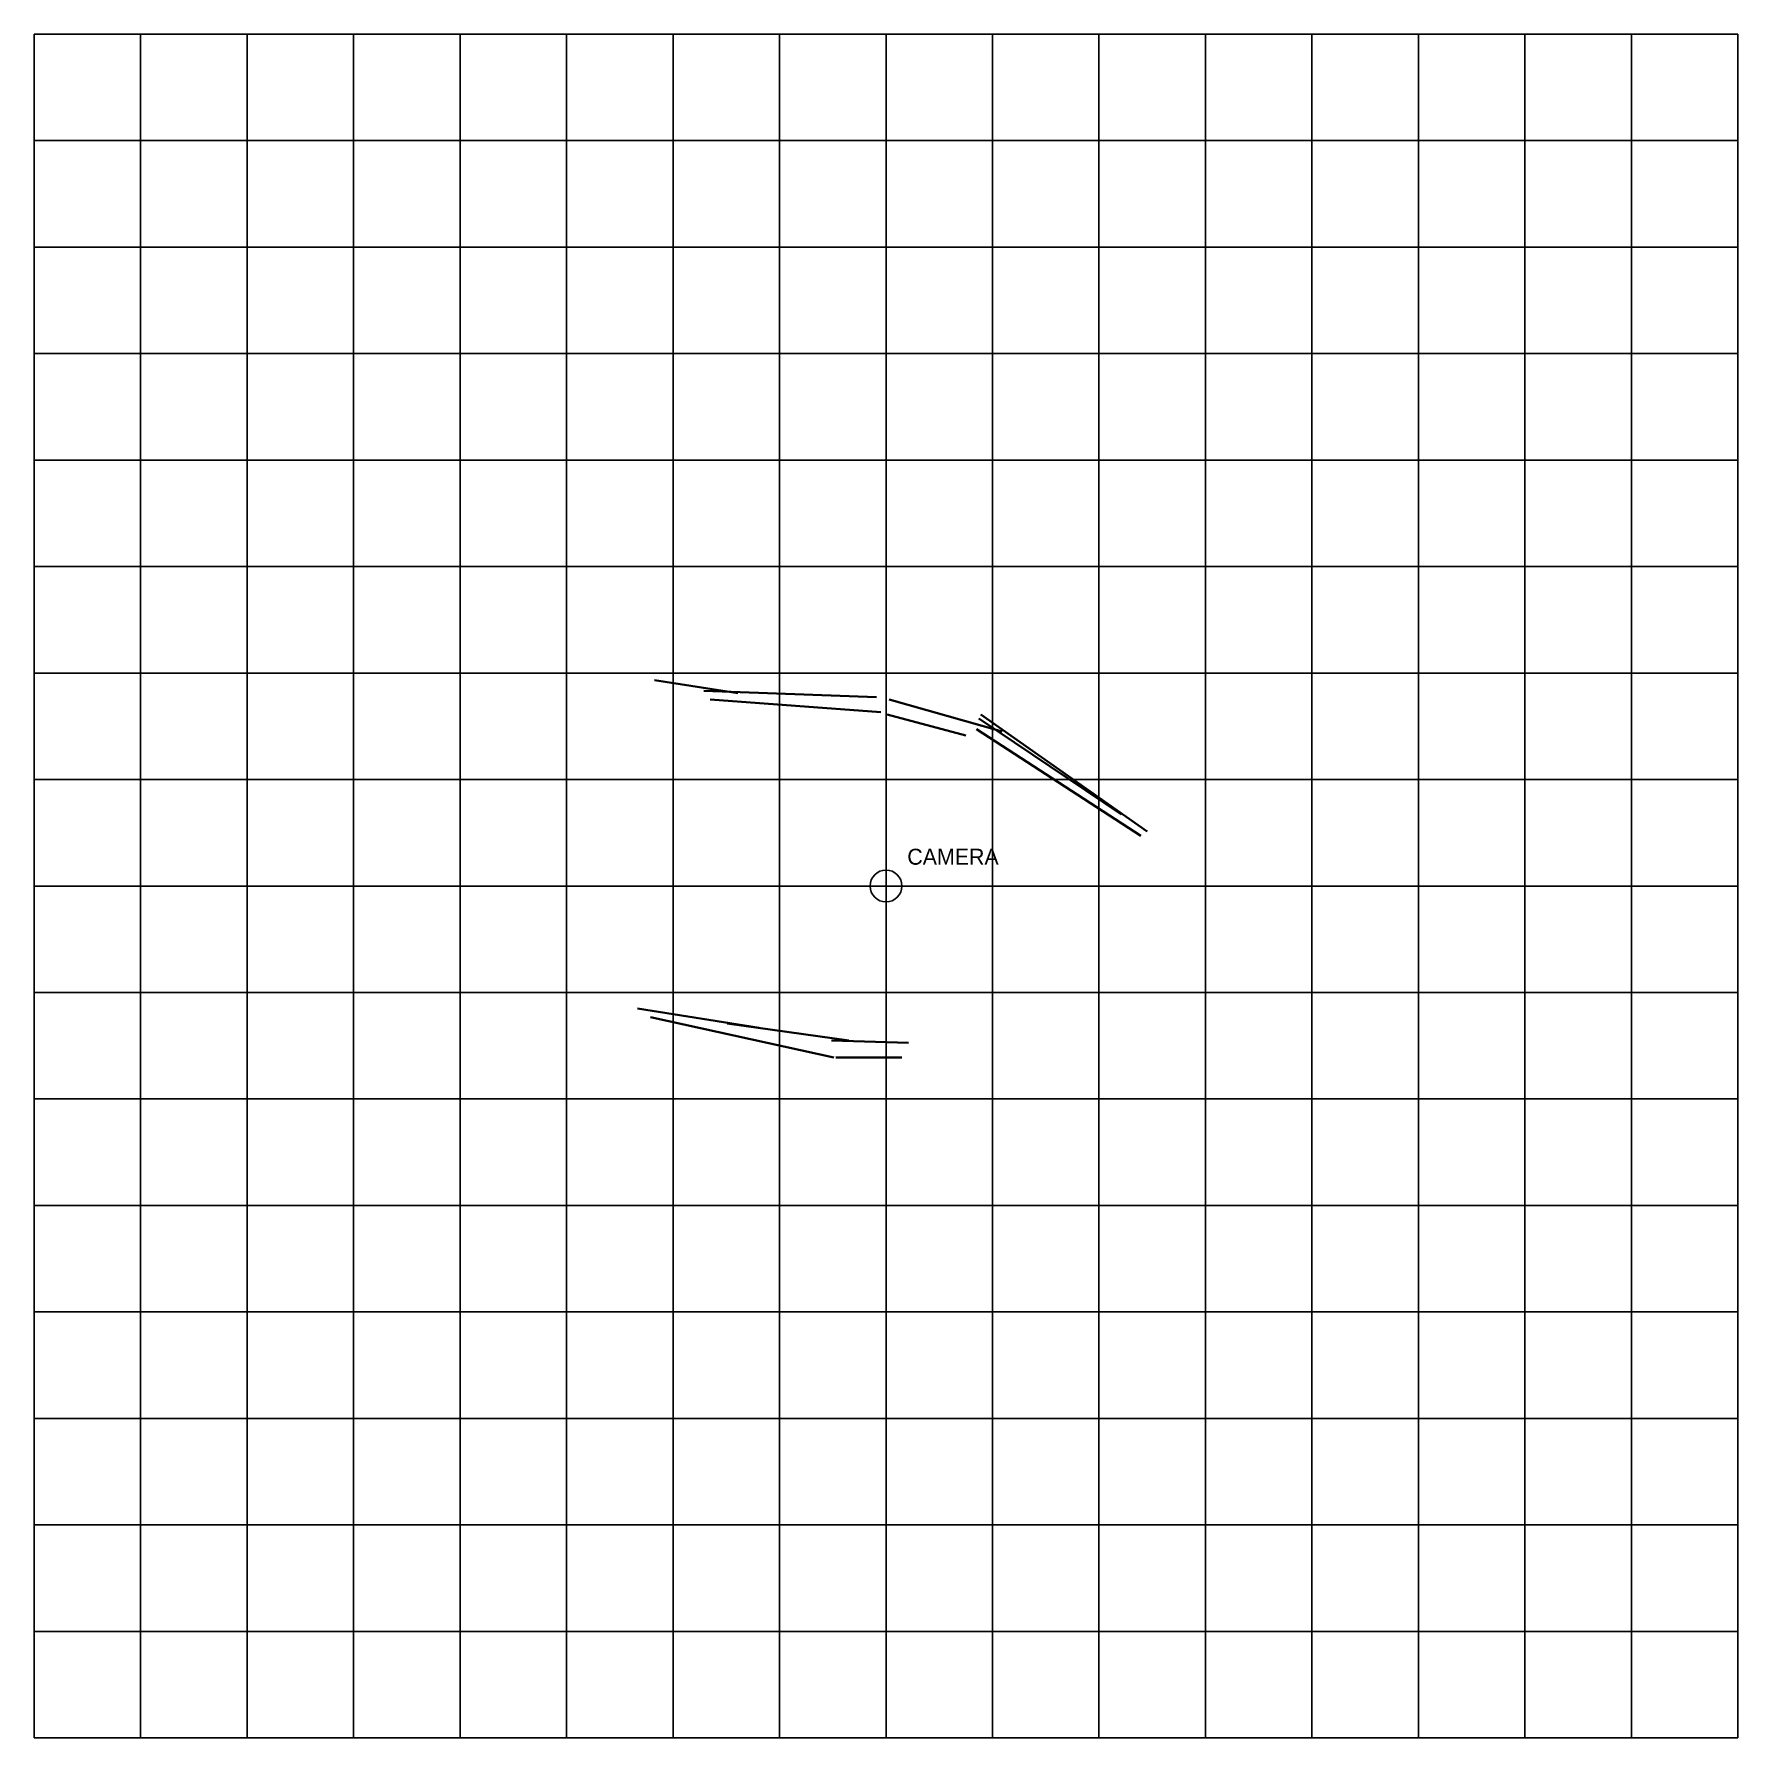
# Model space of a CAD drawing. Header units: metres. Extents: x -8 to 8, y -8 to 8.
import ezdxf

# ---------------------------------------------------------------- set-up
doc = ezdxf.new("R2010")
doc.units = ezdxf.units.M
for name, color, linetype in [('CAMERA', 1, 'Continuous'), ('GRID', 8, 'Continuous'), ('WALLS', 7, 'Continuous')]:
    doc.layers.add(name, color=color, linetype=linetype)

msp = doc.modelspace()

# ---------------------------------------------------------------- linework, layer by layer
at = {"layer": 'CAMERA'}
for p, q in [((0, -0.25), (0, 0.25)), ((-0.25, 0), (0.25, 0))]:
    msp.add_line(p, q, dxfattribs=at)
msp.add_circle((0, 0), 0.15, dxfattribs=at)
at = {"layer": 'GRID'}
for p, q in [((-8, -8), (-8, 8)), ((-8, 8), (8, 8)), ((-7, -8), (-7, 8)), ((-6, -8), (-6, 8)), ((-5, -8), (-5, 8)), ((-4, -8), (-4, 8)), ((-3, -8), (-3, 8)), ((-2, -8), (-2, 8)), ((-1, -8), (-1, 8)), ((0, -8), (0, 8)), ((1, -8), (1, 8)), ((2, -8), (2, 8)), ((3, -8), (3, 8)), ((4, -8), (4, 8)), ((5, -8), (5, 8)), ((6, -8), (6, 8)), ((7, -8), (7, 8)), ((8, -8), (8, 8)), ((-8, 7), (8, 7)), ((-8, 6), (8, 6)), ((-8, 5), (8, 5)), ((-8, 4), (8, 4)), ((-8, 3), (8, 3)), ((-8, 2), (8, 2)), ((-8, 1), (8, 1)), ((-8, 0), (8, 0)), ((-8, -1), (8, -1)), ((-8, -2), (8, -2)), ((-8, -3), (8, -3)), ((-8, -4), (8, -4)), ((-8, -5), (8, -5)), ((-8, -6), (8, -6)), ((-8, -7), (8, -7)), ((-8, -8), (8, -8))]:
    msp.add_line(p, q, dxfattribs=at)
at = {"layer": 'WALLS', "lineweight": 35}
for p, q in [((-2.173, 1.932), (-1.392, 1.812)), ((-1.712, 1.832), (-0.09, 1.772)), ((-1.652, 1.752), (-0.05, 1.632)), ((0.01, 1.612), (0.751, 1.412)), ((0.03, 1.752), (1.091, 1.452)), ((0.891, 1.612), (2.453, 0.511)), ((0.851, 1.472), (2.393, 0.471)), ((0.871, 1.572), (2.213, 0.671)), ((-2.333, -1.151), (-1.191, -1.332)), ((-2.213, -1.232), (-0.491, -1.612)), ((-1.492, -1.292), (-0.35, -1.452)), ((-0.511, -1.452), (0.21, -1.472)), ((-0.471, -1.612), (0.15, -1.612))]:
    msp.add_line(p, q, dxfattribs=at)

# ---------------------------------------------------------------- texts
at = {"layer": 'CAMERA'}
msp.add_text('CAMERA', height=0.15, dxfattribs=at).set_placement((0.2, 0.2))

doc.saveas('drawing.dxf')
